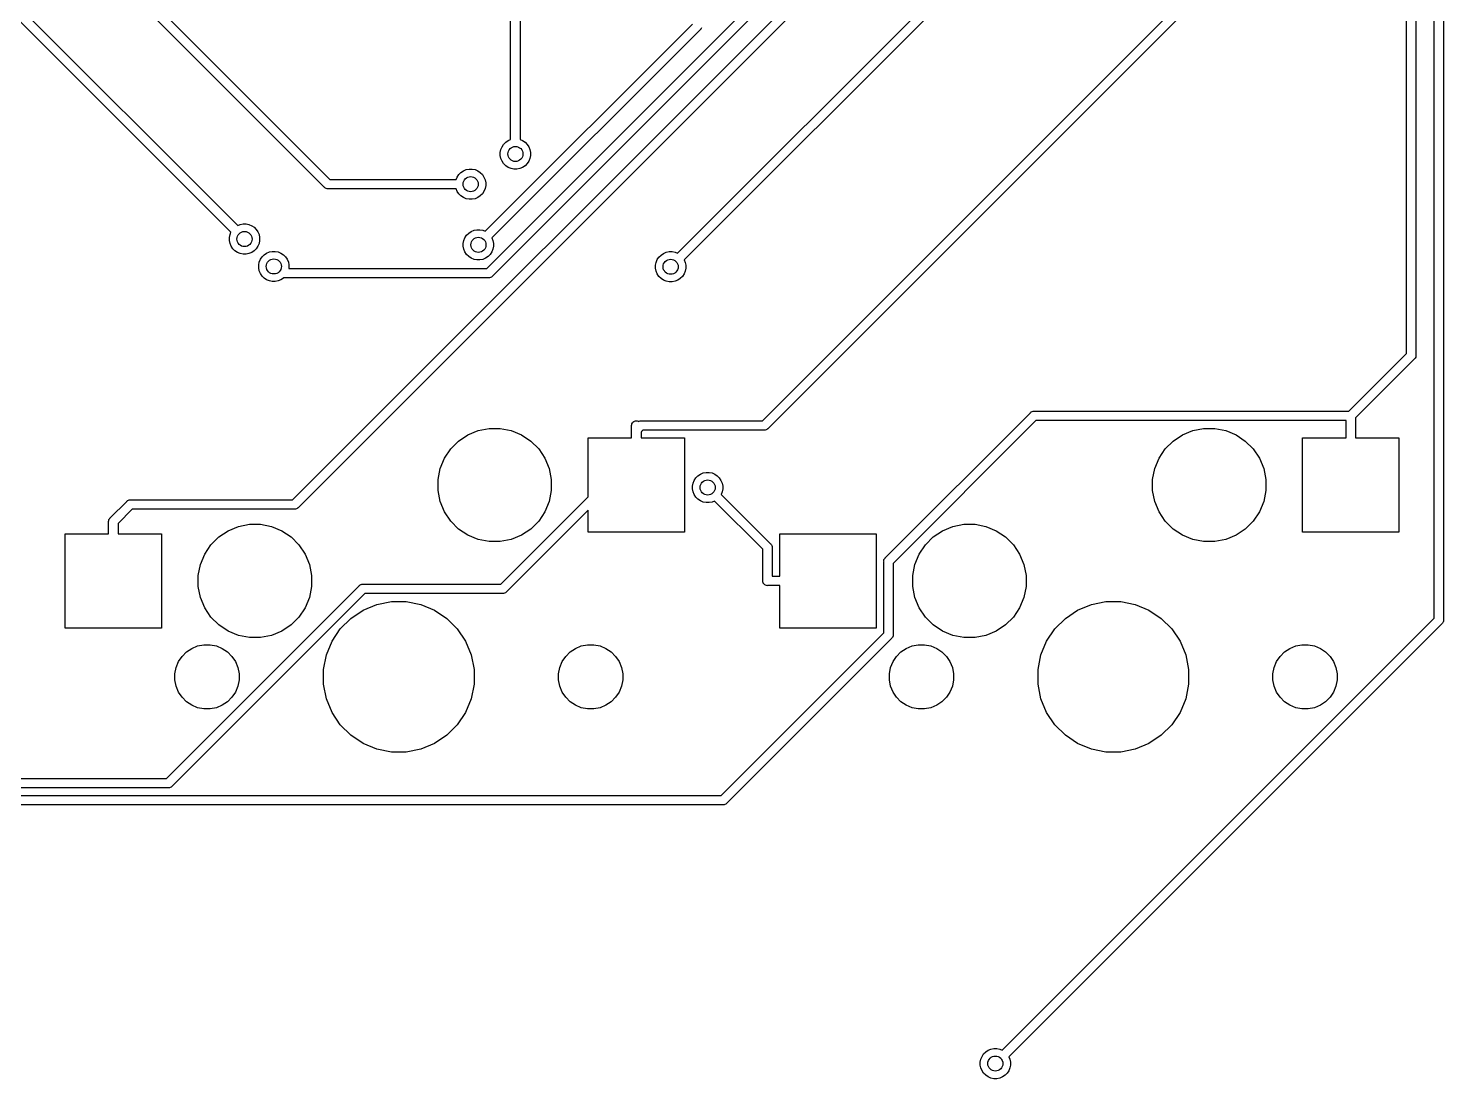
# Model space of a CAD drawing. Extents: x 1.2 to 14.9, y -4.9 to -0.3.
# Drawn here: x 13.402 to 14.877, y -4.909 to -3.814 of the extents above; entities that cross this region are included whole.
import ezdxf

# ---------------------------------------------------------------- set-up
doc = ezdxf.new("R2010")
doc.units = 0
doc.header["$MEASUREMENT"] = 0
doc.layers.add('BLACK', color=7, linetype='CONTINUOUS')

msp = doc.modelspace()

# ---------------------------------------------------------------- linework, layer by layer
at = {"layer": 'BLACK', "linetype": 'CONTINUOUS'}
for p, q in [((14.8676, -4.42873), (14.8676, -0.992661)), ((14.8774, -0.992661), (14.8774, -4.43053)), ((14.8388, -4.15283), (14.8388, -2.91216)), ((14.8486, -2.91036), (14.8486, -4.15463)), ((13.4323, -3.68748), (13.7162, -3.97141)), ((13.6773, -4.30542), (14.2943, -3.68838)), ((14.0786, -4.04833), (14.4511, -3.67585)), ((14.4593, -3.68154), (14.0855, -4.05529)), ((13.7105, -3.97964), (13.424, -3.69317)), ((14.3025, -3.69407), (13.683, -4.31365)), ((13.8797, -4.06428), (14.2304, -3.71353)), ((14.2387, -3.71922), (13.8854, -4.07251)), ((13.9046, -3.92983), (13.9046, -3.7241)), ((13.9145, -3.7223), (13.9145, -3.92983)), ((13.613, -4.02641), (13.3496, -3.76298)), ((13.3578, -3.75729), (13.62, -4.01945)), ((14.1671, -4.22306), (14.6194, -3.77079)), ((14.6276, -3.77648), (14.1728, -4.23129)), ((13.8781, -4.02547), (14.0942, -3.80934)), ((14.1025, -3.81502), (13.8851, -4.03243)), ((14.1027, -3.81487), (14.1025, -3.81502)), ((14.1028, -3.81468), (14.1027, -3.81487)), ((14.1033, -3.81412), (14.1028, -3.81468)), ((14.1037, -3.81327), (14.1033, -3.81412)), ((13.8938, -3.94329), (13.8944, -3.94025)), ((13.8944, -3.94025), (13.8956, -3.93738)), ((13.8956, -3.93738), (13.8973, -3.9348)), ((13.8973, -3.9348), (13.8995, -3.93261)), ((13.8995, -3.93261), (13.9021, -3.93088)), ((13.9021, -3.93088), (13.9046, -3.92983)), ((13.9145, -3.92983), (13.917, -3.93088)), ((13.917, -3.93088), (13.9196, -3.93261)), ((13.9196, -3.93261), (13.9218, -3.9348)), ((13.9218, -3.9348), (13.9235, -3.93738)), ((13.9235, -3.93738), (13.9247, -3.94025)), ((13.9247, -3.94025), (13.9253, -3.94329)), ((13.8938, -3.94639), (13.8938, -3.94329)), ((13.8944, -3.94943), (13.8938, -3.94639)), ((13.8956, -3.9523), (13.8944, -3.94943)), ((13.8973, -3.95488), (13.8956, -3.9523)), ((13.8995, -3.95707), (13.8973, -3.95488)), ((13.9218, -3.95488), (13.9196, -3.95707)), ((13.9235, -3.9523), (13.9218, -3.95488)), ((13.9247, -3.94943), (13.9235, -3.9523)), ((13.9253, -3.94639), (13.9247, -3.94943)), ((13.9253, -3.94329), (13.9253, -3.94639)), ((13.8479, -3.97141), (13.8489, -3.96887)), ((13.8489, -3.96887), (13.8506, -3.96629)), ((13.8506, -3.96629), (13.8528, -3.96409)), ((13.8528, -3.96409), (13.8554, -3.96237)), ((13.8554, -3.96237), (13.8583, -3.96118)), ((13.8583, -3.96118), (13.8613, -3.96058)), ((13.8613, -3.96058), (13.8644, -3.96058)), ((13.8644, -3.96058), (13.8675, -3.96118)), ((13.8675, -3.96118), (13.8703, -3.96237)), ((13.8703, -3.96237), (13.8729, -3.96409)), ((13.8729, -3.96409), (13.8751, -3.96629)), ((13.8751, -3.96629), (13.8768, -3.96887)), ((13.8768, -3.96887), (13.878, -3.97173)), ((13.9021, -3.95879), (13.8995, -3.95707)), ((13.905, -3.95998), (13.9021, -3.95879)), ((13.908, -3.96059), (13.905, -3.95998)), ((13.9111, -3.96059), (13.908, -3.96059)), ((13.9142, -3.95998), (13.9111, -3.96059)), ((13.917, -3.95879), (13.9142, -3.95998)), ((13.9196, -3.95707), (13.917, -3.95879)), ((13.7107, -3.97982), (13.7105, -3.97964)), ((13.7108, -3.97998), (13.7107, -3.97982)), ((13.7114, -3.98044), (13.7108, -3.97998)), ((13.7121, -3.98083), (13.7114, -3.98044)), ((13.7123, -3.9809), (13.7121, -3.98083)), ((13.7132, -3.98118), (13.7123, -3.9809)), ((13.7139, -3.98125), (13.7132, -3.98118)), ((13.7142, -3.98127), (13.7139, -3.98125)), ((13.7139, -3.98125), (13.7139, -3.98125)), ((13.7144, -3.98125), (13.7142, -3.98127)), ((13.8479, -3.98125), (13.7144, -3.98125)), ((13.7162, -3.97141), (13.8479, -3.97141)), ((13.8489, -3.98379), (13.8479, -3.98125)), ((13.8506, -3.98637), (13.8489, -3.98379)), ((13.8768, -3.98379), (13.8751, -3.98637)), ((13.878, -3.98092), (13.8768, -3.98379)), ((13.878, -3.97173), (13.8786, -3.97478)), ((13.8786, -3.97788), (13.878, -3.98092)), ((13.8786, -3.97478), (13.8786, -3.97788)), ((13.8528, -3.98856), (13.8506, -3.98637)), ((13.8554, -3.99028), (13.8528, -3.98856)), ((13.8583, -3.99147), (13.8554, -3.99028)), ((13.8613, -3.99207), (13.8583, -3.99147)), ((13.8644, -3.99207), (13.8613, -3.99207)), ((13.8675, -3.99147), (13.8644, -3.99207)), ((13.8703, -3.99028), (13.8675, -3.99147)), ((13.8729, -3.98856), (13.8703, -3.99028)), ((13.8751, -3.98637), (13.8729, -3.98856)), ((13.6114, -4.03199), (13.612, -4.02895)), ((13.612, -4.02895), (13.613, -4.02641)), ((13.62, -4.01945), (13.6225, -4.0184)), ((13.6225, -4.0184), (13.6256, -4.0178)), ((13.6256, -4.0178), (13.6287, -4.0178)), ((13.6287, -4.0178), (13.6317, -4.0184)), ((13.6317, -4.0184), (13.6346, -4.01959)), ((13.6346, -4.01959), (13.6371, -4.02131)), ((13.6371, -4.02131), (13.6393, -4.0235)), ((13.6393, -4.0235), (13.6411, -4.02608)), ((13.6411, -4.02608), (13.6423, -4.02895)), ((13.6423, -4.02895), (13.6429, -4.03199)), ((13.8587, -4.02952), (13.8609, -4.02733)), ((13.8609, -4.02733), (13.8635, -4.02561)), ((13.8635, -4.02561), (13.8664, -4.02442)), ((13.8664, -4.02442), (13.8694, -4.02381)), ((13.8694, -4.02381), (13.8725, -4.02381)), ((13.8725, -4.02381), (13.8756, -4.02442)), ((13.8756, -4.02442), (13.8781, -4.02547)), ((13.6114, -4.03509), (13.6114, -4.03199)), ((13.612, -4.03814), (13.6114, -4.03509)), ((13.6132, -4.041), (13.612, -4.03814)), ((13.6149, -4.04358), (13.6132, -4.041)), ((13.6171, -4.04578), (13.6149, -4.04358)), ((13.6393, -4.04358), (13.6371, -4.04578)), ((13.6411, -4.041), (13.6393, -4.04358)), ((13.6423, -4.03814), (13.6411, -4.041)), ((13.6429, -4.03509), (13.6423, -4.03814)), ((13.6429, -4.03199), (13.6429, -4.03509)), ((13.8552, -4.03801), (13.8558, -4.03497)), ((13.8552, -4.04111), (13.8552, -4.03801)), ((13.8558, -4.04416), (13.8552, -4.04111)), ((13.8558, -4.03497), (13.857, -4.0321)), ((13.857, -4.0321), (13.8587, -4.02952)), ((13.8851, -4.03243), (13.8861, -4.03497)), ((13.8861, -4.03497), (13.8867, -4.03801)), ((13.8867, -4.04111), (13.8861, -4.04416)), ((13.8867, -4.03801), (13.8867, -4.04111)), ((13.6197, -4.0475), (13.6171, -4.04578)), ((13.6225, -4.04869), (13.6197, -4.0475)), ((13.6256, -4.04929), (13.6225, -4.04869)), ((13.6287, -4.04929), (13.6256, -4.04929)), ((13.6317, -4.04869), (13.6287, -4.04929)), ((13.6346, -4.0475), (13.6317, -4.04869)), ((13.6371, -4.04578), (13.6346, -4.0475)), ((13.6419, -4.06055), (13.6425, -4.05751)), ((13.6425, -4.05751), (13.6437, -4.05464)), ((13.6437, -4.05464), (13.6454, -4.05206)), ((13.6454, -4.05206), (13.6476, -4.04987)), ((13.6476, -4.04987), (13.6502, -4.04815)), ((13.6502, -4.04815), (13.6531, -4.04696)), ((13.6531, -4.04696), (13.6561, -4.04635)), ((13.6561, -4.04635), (13.6592, -4.04635)), ((13.6592, -4.04635), (13.6623, -4.04696)), ((13.6623, -4.04696), (13.6651, -4.04815)), ((13.6651, -4.04815), (13.6677, -4.04987)), ((13.6677, -4.04987), (13.6699, -4.05206)), ((13.6699, -4.05206), (13.6716, -4.05464)), ((13.6716, -4.05464), (13.6728, -4.05751)), ((13.6728, -4.05751), (13.6734, -4.06055)), ((13.857, -4.04702), (13.8558, -4.04416)), ((13.8587, -4.0496), (13.857, -4.04702)), ((13.8609, -4.0518), (13.8587, -4.0496)), ((13.8635, -4.05352), (13.8609, -4.0518)), ((13.8664, -4.05471), (13.8635, -4.05352)), ((13.8694, -4.05531), (13.8664, -4.05471)), ((13.8725, -4.05531), (13.8694, -4.05531)), ((13.8756, -4.05471), (13.8725, -4.05531)), ((13.8784, -4.05352), (13.8756, -4.05471)), ((13.881, -4.0518), (13.8784, -4.05352)), ((13.8832, -4.0496), (13.881, -4.0518)), ((13.8849, -4.04702), (13.8832, -4.0496)), ((13.8861, -4.04416), (13.8849, -4.04702)), ((14.0557, -4.06087), (14.0563, -4.05783)), ((14.0563, -4.05783), (14.0575, -4.05497)), ((14.0575, -4.05497), (14.0592, -4.05239)), ((14.0592, -4.05239), (14.0614, -4.05019)), ((14.0614, -4.05019), (14.064, -4.04847)), ((14.064, -4.04847), (14.0669, -4.04728)), ((14.0669, -4.04728), (14.0699, -4.04668)), ((14.0699, -4.04668), (14.073, -4.04668)), ((14.073, -4.04668), (14.076, -4.04728)), ((14.076, -4.04728), (14.0786, -4.04833)), ((14.0855, -4.05529), (14.0866, -4.05783)), ((14.0866, -4.05783), (14.0872, -4.06087)), ((13.6419, -4.06365), (13.6419, -4.06055)), ((13.6425, -4.0667), (13.6419, -4.06365)), ((13.6437, -4.06956), (13.6425, -4.0667)), ((13.6454, -4.07214), (13.6437, -4.06956)), ((13.6476, -4.07433), (13.6454, -4.07214)), ((13.6734, -4.06365), (13.6733, -4.06428)), ((13.6733, -4.06428), (13.8797, -4.06428)), ((13.6734, -4.06055), (13.6734, -4.06365)), ((13.8852, -4.0727), (13.8845, -4.07331)), ((13.8854, -4.07251), (13.8852, -4.0727)), ((14.0557, -4.06398), (14.0557, -4.06087)), ((14.0563, -4.06702), (14.0557, -4.06398)), ((14.0575, -4.06988), (14.0563, -4.06702)), ((14.0592, -4.07246), (14.0575, -4.06988)), ((14.0614, -4.07466), (14.0592, -4.07246)), ((14.0837, -4.07246), (14.0815, -4.07466)), ((14.0854, -4.06988), (14.0837, -4.07246)), ((14.0866, -4.06702), (14.0854, -4.06988)), ((14.0872, -4.06398), (14.0866, -4.06702)), ((14.0872, -4.06087), (14.0872, -4.06398)), ((13.6502, -4.07606), (13.6476, -4.07433)), ((13.6531, -4.07725), (13.6502, -4.07606)), ((13.6561, -4.07785), (13.6531, -4.07725)), ((13.6592, -4.07785), (13.6561, -4.07785)), ((13.6623, -4.07725), (13.6592, -4.07785)), ((13.6651, -4.07606), (13.6623, -4.07725)), ((13.6677, -4.07433), (13.6651, -4.07606)), ((13.6679, -4.07412), (13.6677, -4.07433)), ((13.8815, -4.07412), (13.6679, -4.07412)), ((13.8817, -4.07415), (13.8815, -4.07412)), ((13.882, -4.07412), (13.8817, -4.07415)), ((13.8827, -4.07405), (13.882, -4.07412)), ((13.882, -4.07412), (13.882, -4.07412)), ((13.8836, -4.07377), (13.8827, -4.07405)), ((13.8845, -4.07331), (13.8836, -4.07377)), ((14.064, -4.07638), (14.0614, -4.07466)), ((14.0669, -4.07757), (14.064, -4.07638)), ((14.0699, -4.07817), (14.0669, -4.07757)), ((14.073, -4.07817), (14.0699, -4.07817)), ((14.076, -4.07757), (14.073, -4.07817)), ((14.0789, -4.07638), (14.076, -4.07757)), ((14.0815, -4.07466), (14.0789, -4.07638)), ((14.7786, -4.21305), (14.8388, -4.15283)), ((14.847, -4.15852), (14.7856, -4.22001)), ((14.8472, -4.15837), (14.847, -4.15852)), ((14.8474, -4.15818), (14.8472, -4.15837)), ((14.8478, -4.15762), (14.8474, -4.15818)), ((14.8474, -4.15818), (14.8474, -4.15818)), ((14.8483, -4.15676), (14.8478, -4.15762)), ((14.8486, -4.15583), (14.8483, -4.15676)), ((14.8483, -4.15676), (14.8483, -4.15676)), ((14.8486, -4.15463), (14.8487, -4.15487)), ((14.8487, -4.15487), (14.8486, -4.15511)), ((14.8486, -4.15511), (14.8486, -4.15511)), ((14.8486, -4.15511), (14.8486, -4.15583)), ((14.2952, -4.36607), (14.4466, -4.21466)), ((14.4466, -4.21466), (14.4467, -4.21447)), ((14.4467, -4.21447), (14.4469, -4.21432)), ((14.4469, -4.21432), (14.4475, -4.21386)), ((14.4469, -4.21432), (14.4469, -4.21432)), ((14.4475, -4.21386), (14.4483, -4.2134)), ((14.4483, -4.2134), (14.4493, -4.21312)), ((14.4493, -4.21312), (14.45, -4.21305)), ((14.45, -4.21305), (14.4502, -4.21302)), ((14.45, -4.21305), (14.45, -4.21305)), ((14.4502, -4.21302), (14.4505, -4.21305)), ((14.4505, -4.21305), (14.7786, -4.21305)), ((14.7856, -4.22001), (14.7856, -4.24079)), ((13.86, -4.23767), (13.8708, -4.23321)), ((13.8708, -4.23321), (13.8822, -4.23094)), ((13.8822, -4.23094), (13.8938, -4.23094)), ((13.8938, -4.23094), (13.9052, -4.23321)), ((13.9052, -4.23321), (13.916, -4.23767)), ((14.0307, -4.22798), (14.0308, -4.22702)), ((14.0307, -4.22822), (14.0307, -4.22798)), ((14.0307, -4.22894), (14.0307, -4.22822)), ((14.0307, -4.22902), (14.0307, -4.22894)), ((14.0307, -4.2291), (14.0307, -4.22902)), ((14.0307, -4.24079), (14.0307, -4.2291)), ((14.0308, -4.22702), (14.0311, -4.22609)), ((14.0311, -4.22609), (14.0315, -4.22523)), ((14.0315, -4.22523), (14.0321, -4.22448)), ((14.0321, -4.22448), (14.0329, -4.22387)), ((14.0329, -4.22387), (14.0337, -4.22341)), ((14.0337, -4.22341), (14.0347, -4.22313)), ((14.0347, -4.22313), (14.0354, -4.22306)), ((14.0354, -4.22306), (14.0356, -4.22304)), ((14.0354, -4.22306), (14.0354, -4.22306)), ((14.0356, -4.22304), (14.0356, -4.22304)), ((14.0356, -4.22304), (14.0356, -4.22304)), ((14.0356, -4.22304), (14.0359, -4.22306)), ((14.0359, -4.22306), (14.0359, -4.22306)), ((14.0359, -4.22306), (14.0366, -4.22313)), ((14.0366, -4.22313), (14.0375, -4.22341)), ((14.0375, -4.22341), (14.0381, -4.22372)), ((14.0381, -4.22372), (14.0387, -4.22341)), ((14.0387, -4.22341), (14.0396, -4.22313)), ((14.0396, -4.22313), (14.0403, -4.22306)), ((14.0403, -4.22306), (14.0406, -4.22304)), ((14.0403, -4.22306), (14.0403, -4.22306)), ((14.0406, -4.22304), (14.0408, -4.22306)), ((14.0411, -4.23445), (14.0406, -4.23489)), ((14.0406, -4.23489), (14.0406, -4.24079)), ((14.0408, -4.22306), (14.1671, -4.22306)), ((14.0412, -4.23427), (14.0411, -4.23445)), ((14.0426, -4.2329), (14.0412, -4.23427)), ((14.1689, -4.2329), (14.0426, -4.2329)), ((14.1691, -4.23293), (14.1689, -4.2329)), ((14.1694, -4.2329), (14.1691, -4.23293)), ((14.1701, -4.23283), (14.1694, -4.2329)), ((14.1694, -4.2329), (14.1694, -4.2329)), ((14.171, -4.23255), (14.1701, -4.23283)), ((14.1719, -4.23209), (14.171, -4.23255)), ((14.1726, -4.23148), (14.1719, -4.23209)), ((14.1728, -4.23129), (14.1726, -4.23148)), ((14.4523, -4.22289), (14.3034, -4.37176)), ((14.7757, -4.22289), (14.4523, -4.22289)), ((14.605, -4.23767), (14.6158, -4.23321)), ((14.6158, -4.23321), (14.6272, -4.23094)), ((14.6272, -4.23094), (14.6388, -4.23094)), ((14.6388, -4.23094), (14.6502, -4.23321)), ((14.6502, -4.23321), (14.661, -4.23767)), ((14.7757, -4.22822), (14.7757, -4.22289)), ((14.7757, -4.24079), (14.7757, -4.22822)), ((14.7757, -4.22822), (14.7757, -4.22822)), ((13.8421, -4.25235), (13.8503, -4.24413)), ((13.8503, -4.24413), (13.86, -4.23767)), ((13.916, -4.23767), (13.9256, -4.24413)), ((13.9256, -4.24413), (13.9339, -4.25235)), ((13.9854, -4.30223), (13.9854, -4.24079)), ((13.9854, -4.24079), (14.0307, -4.24079)), ((14.0406, -4.24079), (14.0858, -4.24079)), ((14.0858, -4.24079), (14.0858, -4.33921)), ((14.5871, -4.25235), (14.5953, -4.24413)), ((14.5953, -4.24413), (14.605, -4.23767)), ((14.661, -4.23767), (14.6706, -4.24413)), ((14.6706, -4.24413), (14.6789, -4.25235)), ((14.7304, -4.33921), (14.7304, -4.24079)), ((14.7304, -4.24079), (14.7757, -4.24079)), ((14.7856, -4.24079), (14.8308, -4.24079)), ((14.8308, -4.24079), (14.8308, -4.33921)), ((13.8312, -4.27277), (13.8357, -4.26203)), ((13.8357, -4.26203), (13.8421, -4.25235)), ((13.9339, -4.25235), (13.9403, -4.26203)), ((13.9403, -4.26203), (13.9448, -4.27277)), ((14.5762, -4.27277), (14.5807, -4.26203)), ((14.5807, -4.26203), (14.5871, -4.25235)), ((14.6789, -4.25235), (14.6853, -4.26203)), ((14.6853, -4.26203), (14.6898, -4.27277)), ((13.8289, -4.28418), (13.8312, -4.27277)), ((13.9448, -4.27277), (13.947, -4.28418)), ((14.0999, -4.28037), (14.1025, -4.27864)), ((14.1025, -4.27864), (14.1054, -4.27746)), ((14.1054, -4.27746), (14.1084, -4.27685)), ((14.1084, -4.27685), (14.1115, -4.27685)), ((14.1115, -4.27685), (14.1146, -4.27746)), ((14.1146, -4.27746), (14.1174, -4.27864)), ((14.1174, -4.27864), (14.12, -4.28037)), ((14.5739, -4.28418), (14.5762, -4.27277)), ((14.6898, -4.27277), (14.692, -4.28418)), ((13.8289, -4.29582), (13.8289, -4.28418)), ((13.947, -4.28418), (13.947, -4.29582)), ((14.0942, -4.29105), (14.0948, -4.288)), ((14.0942, -4.29415), (14.0942, -4.29105)), ((14.0948, -4.29719), (14.0942, -4.29415)), ((14.0948, -4.288), (14.096, -4.28514)), ((14.096, -4.28514), (14.0977, -4.28256)), ((14.0977, -4.28256), (14.0999, -4.28037)), ((14.12, -4.28037), (14.1222, -4.28256)), ((14.1222, -4.28256), (14.1239, -4.28514)), ((14.1239, -4.28514), (14.1251, -4.288)), ((14.1251, -4.288), (14.1257, -4.29105)), ((14.1257, -4.29415), (14.1251, -4.29719)), ((14.1257, -4.29105), (14.1257, -4.29415)), ((14.5739, -4.29582), (14.5739, -4.28418)), ((14.692, -4.28418), (14.692, -4.29582)), ((13.487, -4.32433), (13.5043, -4.30703)), ((13.5043, -4.30703), (13.5045, -4.30684)), ((13.5045, -4.30684), (13.5047, -4.30669)), ((13.5047, -4.30669), (13.5052, -4.30623)), ((13.5047, -4.30669), (13.5047, -4.30669)), ((13.5052, -4.30623), (13.5061, -4.30577)), ((13.5061, -4.30577), (13.507, -4.30549)), ((13.507, -4.30549), (13.5078, -4.30542)), ((13.5078, -4.30542), (13.508, -4.30539)), ((13.5078, -4.30542), (13.5078, -4.30542)), ((13.508, -4.30539), (13.5082, -4.30542)), ((13.5082, -4.30542), (13.6773, -4.30542)), ((13.8312, -4.30723), (13.8289, -4.29582)), ((13.8357, -4.31797), (13.8312, -4.30723)), ((13.8943, -4.39334), (13.9854, -4.30223)), ((13.9448, -4.30723), (13.9403, -4.31797)), ((13.947, -4.29582), (13.9448, -4.30723)), ((14.096, -4.30006), (14.0948, -4.29719)), ((14.0977, -4.30264), (14.096, -4.30006)), ((14.0999, -4.30483), (14.0977, -4.30264)), ((14.1025, -4.30655), (14.0999, -4.30483)), ((14.1054, -4.30774), (14.1025, -4.30655)), ((14.1084, -4.30835), (14.1054, -4.30774)), ((14.1115, -4.30835), (14.1084, -4.30835)), ((14.1146, -4.30774), (14.1115, -4.30835)), ((14.1171, -4.30669), (14.1146, -4.30774)), ((14.1674, -4.35701), (14.1171, -4.30669)), ((14.1251, -4.29719), (14.1241, -4.29973)), ((14.1241, -4.29973), (14.1757, -4.35132)), ((14.5762, -4.30723), (14.5739, -4.29582)), ((14.5807, -4.31797), (14.5762, -4.30723)), ((14.6898, -4.30723), (14.6853, -4.31797)), ((14.692, -4.29582), (14.6898, -4.30723)), ((13.51, -4.31526), (13.4953, -4.33002)), ((13.6791, -4.31526), (13.51, -4.31526)), ((13.6793, -4.31528), (13.6791, -4.31526)), ((13.6795, -4.31526), (13.6793, -4.31528)), ((13.6803, -4.31519), (13.6795, -4.31526)), ((13.6795, -4.31526), (13.6795, -4.31526)), ((13.6812, -4.31491), (13.6803, -4.31519)), ((13.6821, -4.31445), (13.6812, -4.31491)), ((13.6828, -4.31384), (13.6821, -4.31445)), ((13.683, -4.31365), (13.6828, -4.31384)), ((13.8421, -4.32765), (13.8357, -4.31797)), ((13.9854, -4.31614), (13.9, -4.40157)), ((13.9403, -4.31797), (13.9339, -4.32765)), ((13.9854, -4.33921), (13.9854, -4.31614)), ((14.5871, -4.32765), (14.5807, -4.31797)), ((14.6853, -4.31797), (14.6789, -4.32765)), ((13.4854, -4.32798), (13.4855, -4.32702)), ((13.4854, -4.32822), (13.4854, -4.32798)), ((13.4854, -4.34079), (13.4854, -4.32822)), ((13.4855, -4.32702), (13.4858, -4.32609)), ((13.4858, -4.32609), (13.4862, -4.32523)), ((13.4862, -4.32523), (13.4867, -4.32467)), ((13.4867, -4.32467), (13.4869, -4.32448)), ((13.4867, -4.32467), (13.4867, -4.32467)), ((13.4869, -4.32448), (13.487, -4.32433)), ((13.4953, -4.33002), (13.4953, -4.34079)), ((13.6003, -4.34413), (13.61, -4.33767)), ((13.61, -4.33767), (13.6208, -4.33321)), ((13.6208, -4.33321), (13.6322, -4.33094)), ((13.6322, -4.33094), (13.6438, -4.33094)), ((13.6438, -4.33094), (13.6552, -4.33321)), ((13.6552, -4.33321), (13.666, -4.33767)), ((13.666, -4.33767), (13.6756, -4.34413)), ((13.8503, -4.33587), (13.8421, -4.32765)), ((13.86, -4.34233), (13.8503, -4.33587)), ((13.9256, -4.33587), (13.916, -4.34233)), ((13.9339, -4.32765), (13.9256, -4.33587)), ((14.3453, -4.34413), (14.355, -4.33767)), ((14.355, -4.33767), (14.3658, -4.33321)), ((14.3658, -4.33321), (14.3772, -4.33094)), ((14.3772, -4.33094), (14.3888, -4.33094)), ((14.3888, -4.33094), (14.4002, -4.33321)), ((14.4002, -4.33321), (14.411, -4.33767)), ((14.411, -4.33767), (14.4206, -4.34413)), ((14.5953, -4.33587), (14.5871, -4.32765)), ((14.605, -4.34233), (14.5953, -4.33587)), ((14.6706, -4.33587), (14.661, -4.34233)), ((14.6789, -4.32765), (14.6706, -4.33587)), ((13.4402, -4.43921), (13.4402, -4.34079)), ((13.4402, -4.34079), (13.4854, -4.34079)), ((13.4953, -4.34079), (13.5406, -4.34079)), ((13.5406, -4.34079), (13.5406, -4.43921)), ((13.5857, -4.36203), (13.5921, -4.35235)), ((13.5921, -4.35235), (13.6003, -4.34413)), ((13.6756, -4.34413), (13.6839, -4.35235)), ((13.6839, -4.35235), (13.6903, -4.36203)), ((13.8708, -4.34679), (13.86, -4.34233)), ((13.8822, -4.34906), (13.8708, -4.34679)), ((13.8938, -4.34906), (13.8822, -4.34906)), ((13.9052, -4.34679), (13.8938, -4.34906)), ((13.916, -4.34233), (13.9052, -4.34679)), ((14.0858, -4.33921), (13.9854, -4.33921)), ((14.1757, -4.35132), (14.1758, -4.35148)), ((14.1758, -4.35148), (14.176, -4.35166)), ((14.176, -4.35166), (14.176, -4.35166)), ((14.176, -4.35166), (14.1765, -4.35223)), ((14.1765, -4.35223), (14.1769, -4.35308)), ((14.1769, -4.35308), (14.1772, -4.35401)), ((14.1852, -4.38508), (14.1852, -4.34079)), ((14.1852, -4.34079), (14.2856, -4.34079)), ((14.2856, -4.34079), (14.2856, -4.43921)), ((14.3307, -4.36203), (14.3371, -4.35235)), ((14.3371, -4.35235), (14.3453, -4.34413)), ((14.4206, -4.34413), (14.4289, -4.35235)), ((14.4289, -4.35235), (14.4353, -4.36203)), ((14.6158, -4.34679), (14.605, -4.34233)), ((14.6272, -4.34906), (14.6158, -4.34679)), ((14.6388, -4.34906), (14.6272, -4.34906)), ((14.6502, -4.34679), (14.6388, -4.34906)), ((14.661, -4.34233), (14.6502, -4.34679)), ((14.8308, -4.33921), (14.7304, -4.33921)), ((13.5812, -4.37277), (13.5857, -4.36203)), ((13.6903, -4.36203), (13.6948, -4.37277)), ((14.1674, -4.38976), (14.1674, -4.35701)), ((14.1772, -4.35401), (14.1773, -4.35473)), ((14.1773, -4.35473), (14.1773, -4.35473)), ((14.1773, -4.35473), (14.1773, -4.35497)), ((14.1773, -4.35497), (14.1773, -4.35521)), ((14.1773, -4.35521), (14.1773, -4.38508)), ((14.2936, -4.36876), (14.2939, -4.36783)), ((14.2939, -4.36783), (14.2944, -4.36698)), ((14.2944, -4.36698), (14.295, -4.36623)), ((14.295, -4.36623), (14.2952, -4.36607)), ((14.3262, -4.37277), (14.3307, -4.36203)), ((14.4353, -4.36203), (14.4398, -4.37277)), ((13.5789, -4.38418), (13.5812, -4.37277)), ((13.6948, -4.37277), (13.697, -4.38418)), ((14.2935, -4.36972), (14.2936, -4.36948)), ((14.2936, -4.36997), (14.2935, -4.36972)), ((14.2936, -4.36948), (14.2936, -4.36876)), ((14.2936, -4.36948), (14.2936, -4.36948)), ((14.2936, -4.44423), (14.2936, -4.36997)), ((14.3034, -4.37176), (14.3034, -4.44603)), ((14.3239, -4.38418), (14.3262, -4.37277)), ((14.4398, -4.37277), (14.442, -4.38418)), ((13.5458, -4.59586), (13.7467, -4.39495)), ((13.5789, -4.39582), (13.5789, -4.38418)), ((13.5812, -4.40723), (13.5789, -4.39582)), ((13.697, -4.39582), (13.6948, -4.40723)), ((13.697, -4.38418), (13.697, -4.39582)), ((13.7467, -4.39495), (13.7468, -4.39477)), ((13.7468, -4.39477), (13.747, -4.39461)), ((13.747, -4.39461), (13.7476, -4.39415)), ((13.747, -4.39461), (13.747, -4.39461)), ((13.7476, -4.39415), (13.7484, -4.3937)), ((13.7484, -4.3937), (13.7486, -4.39365)), ((13.7486, -4.39365), (13.7494, -4.39341)), ((13.7494, -4.39341), (13.7501, -4.39334)), ((13.7501, -4.39334), (13.7503, -4.39332)), ((13.7501, -4.39334), (13.7501, -4.39334)), ((13.7503, -4.39332), (13.7506, -4.39334)), ((13.7506, -4.39334), (13.8943, -4.39334)), ((14.1674, -4.39), (14.1674, -4.38976)), ((14.1675, -4.39096), (14.1674, -4.39)), ((14.1678, -4.39189), (14.1675, -4.39096)), ((14.168, -4.39235), (14.1678, -4.39189)), ((14.1682, -4.39275), (14.168, -4.39235)), ((14.1689, -4.3935), (14.1682, -4.39275)), ((14.1696, -4.39411), (14.1689, -4.3935)), ((14.1705, -4.39457), (14.1696, -4.39411)), ((14.1714, -4.39485), (14.1705, -4.39457)), ((14.1724, -4.39495), (14.1714, -4.39485)), ((14.1726, -4.39492), (14.1724, -4.39495)), ((14.1852, -4.39492), (14.1726, -4.39492)), ((14.1773, -4.38508), (14.1852, -4.38508)), ((14.1852, -4.43921), (14.1852, -4.39492)), ((14.3239, -4.39582), (14.3239, -4.38418)), ((14.3262, -4.40723), (14.3239, -4.39582)), ((14.442, -4.39582), (14.4398, -4.40723)), ((14.442, -4.38418), (14.442, -4.39582)), ((13.7524, -4.40319), (13.5515, -4.60409)), ((13.5857, -4.41797), (13.5812, -4.40723)), ((13.6948, -4.40723), (13.6903, -4.41797)), ((13.8961, -4.40319), (13.7524, -4.40319)), ((13.7651, -4.41452), (13.7803, -4.4115)), ((13.7803, -4.4115), (13.7957, -4.4115)), ((13.7957, -4.4115), (13.8109, -4.41452)), ((13.8964, -4.40321), (13.8961, -4.40319)), ((13.8966, -4.40319), (13.8964, -4.40321)), ((13.8973, -4.40311), (13.8966, -4.40319)), ((13.8966, -4.40319), (13.8966, -4.40319)), ((13.8982, -4.40283), (13.8973, -4.40311)), ((13.8991, -4.40238), (13.8982, -4.40283)), ((13.8999, -4.40176), (13.8991, -4.40238)), ((13.9, -4.40157), (13.8999, -4.40176)), ((14.3307, -4.41797), (14.3262, -4.40723)), ((14.4398, -4.40723), (14.4353, -4.41797)), ((14.5101, -4.41452), (14.5253, -4.4115)), ((14.5253, -4.4115), (14.5407, -4.4115)), ((14.5407, -4.4115), (14.5559, -4.41452)), ((13.5921, -4.42765), (13.5857, -4.41797)), ((13.6903, -4.41797), (13.6839, -4.42765)), ((13.738, -4.42903), (13.7508, -4.42043)), ((13.7508, -4.42043), (13.7651, -4.41452)), ((13.8109, -4.41452), (13.8252, -4.42043)), ((13.8252, -4.42043), (13.838, -4.42903)), ((14.3371, -4.42765), (14.3307, -4.41797)), ((14.4353, -4.41797), (14.4289, -4.42765)), ((14.483, -4.42903), (14.4958, -4.42043)), ((14.4958, -4.42043), (14.5101, -4.41452)), ((14.5559, -4.41452), (14.5702, -4.42043)), ((14.5702, -4.42043), (14.583, -4.42903)), ((13.5406, -4.43921), (13.4402, -4.43921)), ((13.6003, -4.43587), (13.5921, -4.42765)), ((13.61, -4.44233), (13.6003, -4.43587)), ((13.6756, -4.43587), (13.666, -4.44233)), ((13.6839, -4.42765), (13.6756, -4.43587)), ((13.7184, -4.45282), (13.727, -4.43996)), ((13.727, -4.43996), (13.738, -4.42903)), ((13.838, -4.42903), (13.849, -4.43996)), ((13.849, -4.43996), (13.8576, -4.45282)), ((14.2856, -4.43921), (14.1852, -4.43921)), ((14.3453, -4.43587), (14.3371, -4.42765)), ((14.355, -4.44233), (14.3453, -4.43587)), ((14.4206, -4.43587), (14.411, -4.44233)), ((14.4172, -4.87916), (14.8676, -4.42873)), ((14.4289, -4.42765), (14.4206, -4.43587)), ((14.8758, -4.43442), (14.4241, -4.88612)), ((14.4634, -4.45282), (14.472, -4.43996)), ((14.472, -4.43996), (14.483, -4.42903)), ((14.583, -4.42903), (14.594, -4.43996)), ((14.594, -4.43996), (14.6026, -4.45282)), ((14.876, -4.43427), (14.8758, -4.43442)), ((14.8762, -4.43408), (14.876, -4.43427)), ((14.8766, -4.43352), (14.8762, -4.43408)), ((14.8762, -4.43408), (14.8762, -4.43408)), ((14.8771, -4.43266), (14.8766, -4.43352)), ((14.8772, -4.43226), (14.8771, -4.43266)), ((14.8774, -4.43174), (14.8772, -4.43226)), ((14.8774, -4.43053), (14.8775, -4.43077)), ((14.8775, -4.43077), (14.8774, -4.43101)), ((14.8774, -4.43101), (14.8774, -4.43101)), ((14.8774, -4.43101), (14.8774, -4.43174)), ((13.5782, -4.45779), (13.5847, -4.4565)), ((13.5847, -4.4565), (13.5913, -4.4565)), ((13.5913, -4.4565), (13.5978, -4.45779)), ((13.6208, -4.44679), (13.61, -4.44233)), ((13.6322, -4.44906), (13.6208, -4.44679)), ((13.6438, -4.44906), (13.6322, -4.44906)), ((13.6552, -4.44679), (13.6438, -4.44906)), ((13.666, -4.44233), (13.6552, -4.44679)), ((13.7125, -4.4671), (13.7184, -4.45282)), ((13.8576, -4.45282), (13.8635, -4.4671)), ((13.9782, -4.45779), (13.9847, -4.4565)), ((13.9847, -4.4565), (13.9913, -4.4565)), ((13.9913, -4.4565), (13.9978, -4.45779)), ((14.1242, -4.61359), (14.2936, -4.44423)), ((14.3018, -4.44992), (14.1299, -4.62182)), ((14.302, -4.44977), (14.3018, -4.44992)), ((14.3021, -4.44958), (14.302, -4.44977)), ((14.3025, -4.44909), (14.3021, -4.44958)), ((14.3021, -4.44958), (14.3021, -4.44958)), ((14.3026, -4.44902), (14.3025, -4.44909)), ((14.303, -4.44816), (14.3026, -4.44902)), ((14.3033, -4.44724), (14.303, -4.44816)), ((14.3034, -4.44651), (14.3033, -4.44724)), ((14.3034, -4.44603), (14.3034, -4.44627)), ((14.3034, -4.44627), (14.3034, -4.44651)), ((14.3034, -4.44651), (14.3034, -4.44651)), ((14.3232, -4.45779), (14.3297, -4.4565)), ((14.3297, -4.4565), (14.3363, -4.4565)), ((14.3363, -4.4565), (14.3428, -4.45779)), ((14.3658, -4.44679), (14.355, -4.44233)), ((14.3772, -4.44906), (14.3658, -4.44679)), ((14.3888, -4.44906), (14.3772, -4.44906)), ((14.4002, -4.44679), (14.3888, -4.44906)), ((14.411, -4.44233), (14.4002, -4.44679)), ((14.4575, -4.4671), (14.4634, -4.45282)), ((14.6026, -4.45282), (14.6085, -4.4671)), ((14.7232, -4.45779), (14.7297, -4.4565)), ((14.7297, -4.4565), (14.7363, -4.4565)), ((14.7363, -4.4565), (14.7428, -4.45779)), ((13.5583, -4.47413), (13.562, -4.46864)), ((13.562, -4.46864), (13.5666, -4.46398)), ((13.5666, -4.46398), (13.5721, -4.46031)), ((13.5721, -4.46031), (13.5782, -4.45779)), ((13.5978, -4.45779), (13.6039, -4.46031)), ((13.6039, -4.46031), (13.6093, -4.46398)), ((13.6093, -4.46398), (13.614, -4.46864)), ((13.614, -4.46864), (13.6177, -4.47413)), ((13.7095, -4.48227), (13.7125, -4.4671)), ((13.8635, -4.4671), (13.8665, -4.48227)), ((13.9583, -4.47413), (13.962, -4.46864)), ((13.962, -4.46864), (13.9666, -4.46398)), ((13.9666, -4.46398), (13.9721, -4.46031)), ((13.9721, -4.46031), (13.9782, -4.45779)), ((13.9978, -4.45779), (14.0039, -4.46031)), ((14.0039, -4.46031), (14.0093, -4.46398)), ((14.0093, -4.46398), (14.014, -4.46864)), ((14.014, -4.46864), (14.0177, -4.47413)), ((14.3033, -4.47413), (14.307, -4.46864)), ((14.307, -4.46864), (14.3116, -4.46398)), ((14.3116, -4.46398), (14.3171, -4.46031)), ((14.3171, -4.46031), (14.3232, -4.45779)), ((14.3428, -4.45779), (14.3489, -4.46031)), ((14.3489, -4.46031), (14.3543, -4.46398)), ((14.3543, -4.46398), (14.359, -4.46864)), ((14.359, -4.46864), (14.3627, -4.47413)), ((14.4545, -4.48227), (14.4575, -4.4671)), ((14.6085, -4.4671), (14.6115, -4.48227)), ((14.7033, -4.47413), (14.707, -4.46864)), ((14.707, -4.46864), (14.7116, -4.46398)), ((14.7116, -4.46398), (14.7171, -4.46031)), ((14.7171, -4.46031), (14.7232, -4.45779)), ((14.7428, -4.45779), (14.7489, -4.46031)), ((14.7489, -4.46031), (14.7543, -4.46398)), ((14.7543, -4.46398), (14.759, -4.46864)), ((14.759, -4.46864), (14.7627, -4.47413)), ((13.5545, -4.4867), (13.5558, -4.48023)), ((13.5558, -4.48023), (13.5583, -4.47413)), ((13.6177, -4.47413), (13.6202, -4.48023)), ((13.6202, -4.48023), (13.6215, -4.4867)), ((13.7095, -4.49773), (13.7095, -4.48227)), ((13.8665, -4.48227), (13.8665, -4.49773)), ((13.9545, -4.4867), (13.9558, -4.48023)), ((13.9558, -4.48023), (13.9583, -4.47413)), ((14.0177, -4.47413), (14.0202, -4.48023)), ((14.0202, -4.48023), (14.0215, -4.4867)), ((14.2995, -4.4867), (14.3008, -4.48023)), ((14.3008, -4.48023), (14.3033, -4.47413)), ((14.3627, -4.47413), (14.3652, -4.48023)), ((14.3652, -4.48023), (14.3665, -4.4867)), ((14.4545, -4.49773), (14.4545, -4.48227)), ((14.6115, -4.48227), (14.6115, -4.49773)), ((14.6995, -4.4867), (14.7008, -4.48023)), ((14.7008, -4.48023), (14.7033, -4.47413)), ((14.7627, -4.47413), (14.7652, -4.48023)), ((14.7652, -4.48023), (14.7665, -4.4867)), ((13.5545, -4.4933), (13.5545, -4.4867)), ((13.5558, -4.49977), (13.5545, -4.4933)), ((13.5583, -4.50587), (13.5558, -4.49977)), ((13.6202, -4.49977), (13.6177, -4.50587)), ((13.6215, -4.4933), (13.6202, -4.49977)), ((13.6215, -4.4867), (13.6215, -4.4933)), ((13.7125, -4.5129), (13.7095, -4.49773)), ((13.8665, -4.49773), (13.8635, -4.5129)), ((13.9545, -4.4933), (13.9545, -4.4867)), ((13.9558, -4.49977), (13.9545, -4.4933)), ((13.9583, -4.50587), (13.9558, -4.49977)), ((14.0202, -4.49977), (14.0177, -4.50587)), ((14.0215, -4.4933), (14.0202, -4.49977)), ((14.0215, -4.4867), (14.0215, -4.4933)), ((14.2995, -4.4933), (14.2995, -4.4867)), ((14.3008, -4.49977), (14.2995, -4.4933)), ((14.3033, -4.50587), (14.3008, -4.49977)), ((14.3652, -4.49977), (14.3627, -4.50587)), ((14.3665, -4.4933), (14.3652, -4.49977)), ((14.3665, -4.4867), (14.3665, -4.4933)), ((14.4575, -4.5129), (14.4545, -4.49773)), ((14.6115, -4.49773), (14.6085, -4.5129)), ((14.6995, -4.4933), (14.6995, -4.4867)), ((14.7008, -4.49977), (14.6995, -4.4933)), ((14.7033, -4.50587), (14.7008, -4.49977)), ((14.7652, -4.49977), (14.7627, -4.50587)), ((14.7665, -4.4933), (14.7652, -4.49977)), ((14.7665, -4.4867), (14.7665, -4.4933)), ((13.562, -4.51136), (13.5583, -4.50587)), ((13.5666, -4.51602), (13.562, -4.51136)), ((13.5721, -4.51969), (13.5666, -4.51602)), ((13.6093, -4.51602), (13.6039, -4.51969)), ((13.614, -4.51136), (13.6093, -4.51602)), ((13.6177, -4.50587), (13.614, -4.51136)), ((13.7184, -4.52718), (13.7125, -4.5129)), ((13.8635, -4.5129), (13.8576, -4.52718)), ((13.962, -4.51136), (13.9583, -4.50587)), ((13.9666, -4.51602), (13.962, -4.51136)), ((13.9721, -4.51969), (13.9666, -4.51602)), ((14.0093, -4.51602), (14.0039, -4.51969)), ((14.014, -4.51136), (14.0093, -4.51602)), ((14.0177, -4.50587), (14.014, -4.51136)), ((14.307, -4.51136), (14.3033, -4.50587)), ((14.3116, -4.51602), (14.307, -4.51136)), ((14.3171, -4.51969), (14.3116, -4.51602)), ((14.3543, -4.51602), (14.3489, -4.51969)), ((14.359, -4.51136), (14.3543, -4.51602)), ((14.3627, -4.50587), (14.359, -4.51136)), ((14.4634, -4.52718), (14.4575, -4.5129)), ((14.6085, -4.5129), (14.6026, -4.52718)), ((14.707, -4.51136), (14.7033, -4.50587)), ((14.7116, -4.51602), (14.707, -4.51136)), ((14.7171, -4.51969), (14.7116, -4.51602)), ((14.7543, -4.51602), (14.7489, -4.51969)), ((14.759, -4.51136), (14.7543, -4.51602)), ((14.7627, -4.50587), (14.759, -4.51136)), ((13.5782, -4.52221), (13.5721, -4.51969)), ((13.5847, -4.5235), (13.5782, -4.52221)), ((13.5913, -4.5235), (13.5847, -4.5235)), ((13.5978, -4.52221), (13.5913, -4.5235)), ((13.6039, -4.51969), (13.5978, -4.52221)), ((13.727, -4.54004), (13.7184, -4.52718)), ((13.8576, -4.52718), (13.849, -4.54004)), ((13.9782, -4.52221), (13.9721, -4.51969)), ((13.9847, -4.5235), (13.9782, -4.52221)), ((13.9913, -4.5235), (13.9847, -4.5235)), ((13.9978, -4.52221), (13.9913, -4.5235)), ((14.0039, -4.51969), (13.9978, -4.52221)), ((14.3232, -4.52221), (14.3171, -4.51969)), ((14.3297, -4.5235), (14.3232, -4.52221)), ((14.3363, -4.5235), (14.3297, -4.5235)), ((14.3428, -4.52221), (14.3363, -4.5235)), ((14.3489, -4.51969), (14.3428, -4.52221)), ((14.472, -4.54004), (14.4634, -4.52718)), ((14.6026, -4.52718), (14.594, -4.54004)), ((14.7232, -4.52221), (14.7171, -4.51969)), ((14.7297, -4.5235), (14.7232, -4.52221)), ((14.7363, -4.5235), (14.7297, -4.5235)), ((14.7428, -4.52221), (14.7363, -4.5235)), ((14.7489, -4.51969), (14.7428, -4.52221)), ((13.738, -4.55097), (13.727, -4.54004)), ((13.849, -4.54004), (13.838, -4.55097)), ((14.483, -4.55097), (14.472, -4.54004)), ((14.594, -4.54004), (14.583, -4.55097)), ((13.7508, -4.55957), (13.738, -4.55097)), ((13.7651, -4.56548), (13.7508, -4.55957)), ((13.8252, -4.55957), (13.8109, -4.56548)), ((13.838, -4.55097), (13.8252, -4.55957)), ((14.4958, -4.55957), (14.483, -4.55097)), ((14.5101, -4.56548), (14.4958, -4.55957)), ((14.5702, -4.55957), (14.5559, -4.56548)), ((14.583, -4.55097), (14.5702, -4.55957)), ((13.7803, -4.5685), (13.7651, -4.56548)), ((13.7957, -4.5685), (13.7803, -4.5685)), ((13.8109, -4.56548), (13.7957, -4.5685)), ((14.5253, -4.5685), (14.5101, -4.56548)), ((14.5407, -4.5685), (14.5253, -4.5685)), ((14.5559, -4.56548), (14.5407, -4.5685)), ((12.7252, -4.59586), (13.5458, -4.59586)), ((13.5513, -4.60428), (13.5506, -4.60489)), ((13.5515, -4.60409), (13.5513, -4.60428)), ((12.475, -4.61359), (14.1242, -4.61359)), ((13.5476, -4.6057), (12.7234, -4.6057)), ((13.5478, -4.60572), (13.5476, -4.6057)), ((13.5481, -4.6057), (13.5478, -4.60572)), ((13.5488, -4.60563), (13.5481, -4.6057)), ((13.5481, -4.6057), (13.5481, -4.6057)), ((13.5497, -4.60535), (13.5488, -4.60563)), ((13.5506, -4.60489), (13.5497, -4.60535)), ((14.126, -4.62343), (12.4732, -4.62343)), ((14.1262, -4.62345), (14.126, -4.62343)), ((14.1265, -4.62343), (14.1262, -4.62345)), ((14.1272, -4.62336), (14.1265, -4.62343)), ((14.1265, -4.62343), (14.1265, -4.62343)), ((14.1281, -4.62308), (14.1272, -4.62336)), ((14.129, -4.62262), (14.1281, -4.62308)), ((14.1297, -4.622), (14.129, -4.62262)), ((14.1299, -4.62182), (14.1297, -4.622)), ((14.3961, -4.8858), (14.3978, -4.88322)), ((14.3978, -4.88322), (14.4, -4.88102)), ((14.4, -4.88102), (14.4026, -4.8793)), ((14.4026, -4.8793), (14.4054, -4.87811)), ((14.4054, -4.87811), (14.4085, -4.87751)), ((14.4085, -4.87751), (14.4116, -4.87751)), ((14.4116, -4.87751), (14.4146, -4.87811)), ((14.4146, -4.87811), (14.4172, -4.87916)), ((14.3943, -4.8917), (14.3949, -4.88866)), ((14.3943, -4.89481), (14.3943, -4.8917)), ((14.3949, -4.89785), (14.3943, -4.89481)), ((14.3949, -4.88866), (14.3961, -4.8858)), ((14.3961, -4.90072), (14.3949, -4.89785)), ((14.4252, -4.89785), (14.424, -4.90072)), ((14.4241, -4.88612), (14.4252, -4.88866)), ((14.4252, -4.88866), (14.4258, -4.8917)), ((14.4258, -4.89481), (14.4252, -4.89785)), ((14.4258, -4.8917), (14.4258, -4.89481)), ((14.3978, -4.90329), (14.3961, -4.90072)), ((14.4, -4.90549), (14.3978, -4.90329)), ((14.4026, -4.90721), (14.4, -4.90549)), ((14.4054, -4.9084), (14.4026, -4.90721)), ((14.4085, -4.909), (14.4054, -4.9084)), ((14.4116, -4.909), (14.4085, -4.909)), ((14.4146, -4.9084), (14.4116, -4.909)), ((14.4175, -4.90721), (14.4146, -4.9084)), ((14.4201, -4.90549), (14.4175, -4.90721)), ((14.4223, -4.90329), (14.4201, -4.90549)), ((14.424, -4.90072), (14.4223, -4.90329))]:
    msp.add_line(p, q, dxfattribs=at)
at = {"layer": 'BLACK'}
for centre in [(13.9096, -3.94484), (13.8629, -3.97633), (13.6271, -4.03354), (13.871, -4.03956), (13.6577, -4.0621), (14.0714, -4.06243), (14.11, -4.2926), (14.41, -4.89326)]:
    msp.add_circle(centre, 0.007874, dxfattribs=at)

doc.saveas('drawing.dxf')
